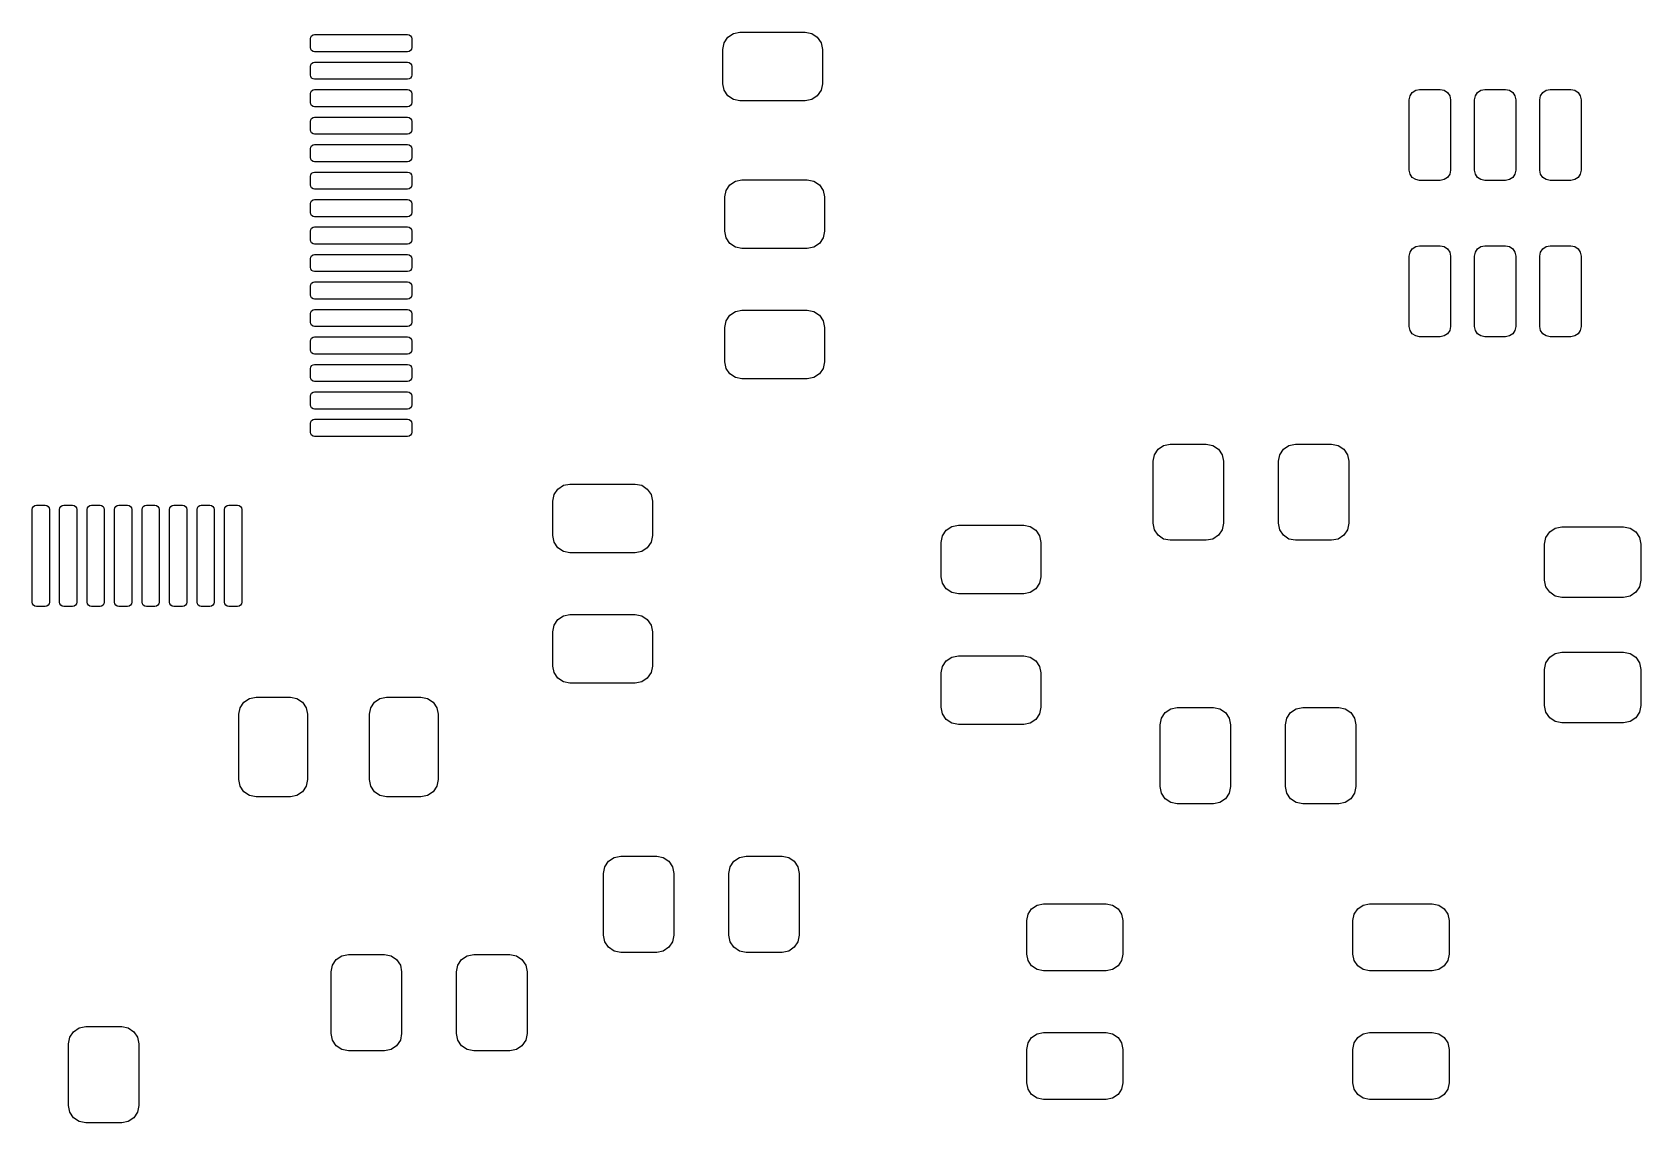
# Model space of a CAD drawing. Extents: x 44 to 145, y -86 to -26.
# Drawn here: x 95.87 to 119.29, y -83.45 to -67.57 of the extents above; entities that cross this region are included whole.
import ezdxf

# ---------------------------------------------------------------- set-up
doc = ezdxf.new("R2010")
doc.units = 0
doc.layers.add('BLACK', color=7, linetype='CONTINUOUS')

msp = doc.modelspace()

# ---------------------------------------------------------------- linework, layer by layer
at = {"layer": 'BLACK', "linetype": 'CONTINUOUS'}
for p, q in [((99.921, -67.670651), (99.925758, -67.646733)), ((99.921, -67.795651), (99.921, -67.670651)), ((99.925758, -67.646733), (99.939306, -67.626457)), ((99.939306, -67.626457), (99.959582, -67.612909)), ((99.959582, -67.612909), (99.9835, -67.608151)), ((99.9835, -67.608151), (101.3335, -67.608151)), ((101.3335, -67.608151), (101.357418, -67.612909)), ((101.357418, -67.612909), (101.377694, -67.626457)), ((101.377694, -67.626457), (101.391242, -67.646733)), ((101.391242, -67.646733), (101.396, -67.670651)), ((101.396, -67.670651), (101.396, -67.795651)), ((105.94403, -67.726329), (105.998223, -67.645223)), ((105.998223, -67.645223), (106.079329, -67.59103)), ((106.079329, -67.59103), (106.175, -67.572)), ((106.175, -67.572), (107.125, -67.572)), ((107.125, -67.572), (107.220671, -67.59103)), ((107.220671, -67.59103), (107.301777, -67.645223)), ((107.301777, -67.645223), (107.35597, -67.726329)), ((99.925758, -67.819569), (99.921, -67.795651)), ((99.939306, -67.839845), (99.925758, -67.819569)), ((99.959582, -67.853393), (99.939306, -67.839845)), ((99.9835, -67.858151), (99.959582, -67.853393)), ((101.3335, -67.858151), (99.9835, -67.858151)), ((101.357418, -67.853393), (101.3335, -67.858151)), ((101.377694, -67.839845), (101.357418, -67.853393)), ((101.391242, -67.819569), (101.377694, -67.839845)), ((101.396, -67.795651), (101.391242, -67.819569)), ((105.925, -67.822), (105.94403, -67.726329)), ((105.925, -68.322), (105.925, -67.822)), ((107.35597, -67.726329), (107.375, -67.822)), ((107.375, -67.822), (107.375, -68.322)), ((99.921, -68.070651), (99.925758, -68.046733)), ((99.921, -68.195651), (99.921, -68.070651)), ((99.925758, -68.046733), (99.939306, -68.026457)), ((99.939306, -68.026457), (99.959582, -68.012909)), ((99.959582, -68.012909), (99.9835, -68.008151)), ((99.9835, -68.008151), (101.3335, -68.008151)), ((101.3335, -68.008151), (101.357418, -68.012909)), ((101.357418, -68.012909), (101.377694, -68.026457)), ((101.377694, -68.026457), (101.391242, -68.046733)), ((101.391242, -68.046733), (101.396, -68.070651)), ((101.396, -68.070651), (101.396, -68.195651)), ((99.925758, -68.219569), (99.921, -68.195651)), ((99.939306, -68.239845), (99.925758, -68.219569)), ((99.959582, -68.253393), (99.939306, -68.239845)), ((99.9835, -68.258151), (99.959582, -68.253393)), ((101.3335, -68.258151), (99.9835, -68.258151)), ((101.357418, -68.253393), (101.3335, -68.258151)), ((101.377694, -68.239845), (101.357418, -68.253393)), ((101.391242, -68.219569), (101.377694, -68.239845)), ((101.396, -68.195651), (101.391242, -68.219569)), ((105.94403, -68.417671), (105.925, -68.322)), ((107.375, -68.322), (107.35597, -68.417671)), ((99.921, -68.470651), (99.925758, -68.446733)), ((99.921, -68.595651), (99.921, -68.470651)), ((99.925758, -68.619569), (99.921, -68.595651)), ((99.925758, -68.446733), (99.939306, -68.426457)), ((99.939306, -68.639845), (99.925758, -68.619569)), ((99.939306, -68.426457), (99.959582, -68.412909)), ((99.959582, -68.412909), (99.9835, -68.408151)), ((99.9835, -68.408151), (101.3335, -68.408151)), ((101.3335, -68.408151), (101.357418, -68.412909)), ((101.357418, -68.412909), (101.377694, -68.426457)), ((101.377694, -68.426457), (101.391242, -68.446733)), ((101.391242, -68.619569), (101.377694, -68.639845)), ((101.391242, -68.446733), (101.396, -68.470651)), ((101.396, -68.595651), (101.391242, -68.619569)), ((101.396, -68.470651), (101.396, -68.595651)), ((105.998223, -68.498777), (105.94403, -68.417671)), ((106.079329, -68.55297), (105.998223, -68.498777)), ((106.175, -68.572), (106.079329, -68.55297)), ((107.125, -68.572), (106.175, -68.572)), ((107.220671, -68.55297), (107.125, -68.572)), ((107.301777, -68.498777), (107.220671, -68.55297)), ((107.35597, -68.417671), (107.301777, -68.498777)), ((115.9202, -68.5556), (115.931618, -68.498197)), ((115.9202, -69.5806), (115.9202, -68.5556)), ((115.931618, -68.498197), (115.964134, -68.449534)), ((115.964134, -68.449534), (116.012797, -68.417018)), ((116.012797, -68.417018), (116.0702, -68.4056)), ((116.0702, -68.4056), (116.3702, -68.4056)), ((116.3702, -68.4056), (116.427603, -68.417018)), ((116.427603, -68.417018), (116.476266, -68.449534)), ((116.476266, -68.449534), (116.508782, -68.498197)), ((116.508782, -68.498197), (116.5202, -68.5556)), ((116.5202, -68.5556), (116.5202, -69.5806)), ((116.8702, -68.5556), (116.881618, -68.498197)), ((116.8702, -69.5806), (116.8702, -68.5556)), ((116.881618, -68.498197), (116.914134, -68.449534)), ((116.914134, -68.449534), (116.962797, -68.417018)), ((116.962797, -68.417018), (117.0202, -68.4056)), ((117.0202, -68.4056), (117.3202, -68.4056)), ((117.3202, -68.4056), (117.377603, -68.417018)), ((117.377603, -68.417018), (117.426266, -68.449534)), ((117.426266, -68.449534), (117.458782, -68.498197)), ((117.458782, -68.498197), (117.4702, -68.5556)), ((117.4702, -68.5556), (117.4702, -69.5806)), ((117.8202, -68.5556), (117.831618, -68.498197)), ((117.8202, -69.5806), (117.8202, -68.5556)), ((117.831618, -68.498197), (117.864134, -68.449534)), ((117.864134, -68.449534), (117.912797, -68.417018)), ((117.912797, -68.417018), (117.9702, -68.4056)), ((117.9702, -68.4056), (118.2702, -68.4056)), ((118.2702, -68.4056), (118.327603, -68.417018)), ((118.327603, -68.417018), (118.376266, -68.449534)), ((118.376266, -68.449534), (118.408782, -68.498197)), ((118.408782, -68.498197), (118.4202, -68.5556)), ((118.4202, -68.5556), (118.4202, -69.5806)), ((99.921, -68.870651), (99.925758, -68.846733)), ((99.925758, -68.846733), (99.939306, -68.826457)), ((99.959582, -68.653393), (99.939306, -68.639845)), ((99.939306, -68.826457), (99.959582, -68.812909)), ((99.9835, -68.658151), (99.959582, -68.653393)), ((99.959582, -68.812909), (99.9835, -68.808151)), ((101.3335, -68.658151), (99.9835, -68.658151)), ((99.9835, -68.808151), (101.3335, -68.808151)), ((101.357418, -68.653393), (101.3335, -68.658151)), ((101.3335, -68.808151), (101.357418, -68.812909)), ((101.377694, -68.639845), (101.357418, -68.653393)), ((101.357418, -68.812909), (101.377694, -68.826457)), ((101.377694, -68.826457), (101.391242, -68.846733)), ((101.391242, -68.846733), (101.396, -68.870651)), ((99.921, -68.995651), (99.921, -68.870651)), ((99.925758, -69.019569), (99.921, -68.995651)), ((99.939306, -69.039845), (99.925758, -69.019569)), ((99.959582, -69.053393), (99.939306, -69.039845)), ((99.9835, -69.058151), (99.959582, -69.053393)), ((101.3335, -69.058151), (99.9835, -69.058151)), ((101.357418, -69.053393), (101.3335, -69.058151)), ((101.377694, -69.039845), (101.357418, -69.053393)), ((101.391242, -69.019569), (101.377694, -69.039845)), ((101.396, -68.995651), (101.391242, -69.019569)), ((101.396, -68.870651), (101.396, -68.995651)), ((99.921, -69.270651), (99.925758, -69.246733)), ((99.921, -69.395651), (99.921, -69.270651)), ((99.925758, -69.246733), (99.939306, -69.226457)), ((99.939306, -69.226457), (99.959582, -69.212909)), ((99.959582, -69.212909), (99.9835, -69.208151)), ((99.9835, -69.208151), (101.3335, -69.208151)), ((101.3335, -69.208151), (101.357418, -69.212909)), ((101.357418, -69.212909), (101.377694, -69.226457)), ((101.377694, -69.226457), (101.391242, -69.246733)), ((101.391242, -69.246733), (101.396, -69.270651)), ((101.396, -69.270651), (101.396, -69.395651)), ((99.925758, -69.419569), (99.921, -69.395651)), ((99.939306, -69.439845), (99.925758, -69.419569)), ((99.959582, -69.453393), (99.939306, -69.439845)), ((99.9835, -69.458151), (99.959582, -69.453393)), ((101.3335, -69.458151), (99.9835, -69.458151)), ((101.357418, -69.453393), (101.3335, -69.458151)), ((101.377694, -69.439845), (101.357418, -69.453393)), ((101.391242, -69.419569), (101.377694, -69.439845)), ((101.396, -69.395651), (101.391242, -69.419569)), ((99.921, -69.670651), (99.925758, -69.646733)), ((99.921, -69.795651), (99.921, -69.670651)), ((99.925758, -69.646733), (99.939306, -69.626457)), ((99.939306, -69.626457), (99.959582, -69.612909)), ((99.959582, -69.612909), (99.9835, -69.608151)), ((99.9835, -69.608151), (101.3335, -69.608151)), ((101.3335, -69.608151), (101.357418, -69.612909)), ((101.357418, -69.612909), (101.377694, -69.626457)), ((101.377694, -69.626457), (101.391242, -69.646733)), ((101.391242, -69.646733), (101.396, -69.670651)), ((101.396, -69.670651), (101.396, -69.795651)), ((106.028223, -69.794023), (106.109329, -69.73983)), ((106.109329, -69.73983), (106.205, -69.7208)), ((106.205, -69.7208), (107.155, -69.7208)), ((107.155, -69.7208), (107.250671, -69.73983)), ((107.250671, -69.73983), (107.331777, -69.794023)), ((115.931618, -69.638003), (115.9202, -69.5806)), ((115.964134, -69.686666), (115.931618, -69.638003)), ((116.012797, -69.719182), (115.964134, -69.686666)), ((116.0702, -69.7306), (116.012797, -69.719182)), ((116.3702, -69.7306), (116.0702, -69.7306)), ((116.427603, -69.719182), (116.3702, -69.7306)), ((116.476266, -69.686666), (116.427603, -69.719182)), ((116.508782, -69.638003), (116.476266, -69.686666)), ((116.5202, -69.5806), (116.508782, -69.638003)), ((116.881618, -69.638003), (116.8702, -69.5806)), ((116.914134, -69.686666), (116.881618, -69.638003)), ((116.962797, -69.719182), (116.914134, -69.686666)), ((117.0202, -69.7306), (116.962797, -69.719182)), ((117.3202, -69.7306), (117.0202, -69.7306)), ((117.377603, -69.719182), (117.3202, -69.7306)), ((117.426266, -69.686666), (117.377603, -69.719182)), ((117.458782, -69.638003), (117.426266, -69.686666)), ((117.4702, -69.5806), (117.458782, -69.638003)), ((117.831618, -69.638003), (117.8202, -69.5806)), ((117.864134, -69.686666), (117.831618, -69.638003)), ((117.912797, -69.719182), (117.864134, -69.686666)), ((117.9702, -69.7306), (117.912797, -69.719182)), ((118.2702, -69.7306), (117.9702, -69.7306)), ((118.327603, -69.719182), (118.2702, -69.7306)), ((118.376266, -69.686666), (118.327603, -69.719182)), ((118.408782, -69.638003), (118.376266, -69.686666)), ((118.4202, -69.5806), (118.408782, -69.638003)), ((99.925758, -69.819569), (99.921, -69.795651)), ((99.939306, -69.839845), (99.925758, -69.819569)), ((99.959582, -69.853393), (99.939306, -69.839845)), ((99.939306, -70.026457), (99.959582, -70.012909)), ((99.9835, -69.858151), (99.959582, -69.853393)), ((99.959582, -70.012909), (99.9835, -70.008151)), ((101.3335, -69.858151), (99.9835, -69.858151)), ((99.9835, -70.008151), (101.3335, -70.008151)), ((101.357418, -69.853393), (101.3335, -69.858151)), ((101.3335, -70.008151), (101.357418, -70.012909)), ((101.377694, -69.839845), (101.357418, -69.853393)), ((101.357418, -70.012909), (101.377694, -70.026457)), ((101.391242, -69.819569), (101.377694, -69.839845)), ((101.396, -69.795651), (101.391242, -69.819569)), ((105.955, -69.9708), (105.97403, -69.875129)), ((105.955, -70.4708), (105.955, -69.9708)), ((105.97403, -69.875129), (106.028223, -69.794023)), ((107.331777, -69.794023), (107.38597, -69.875129)), ((107.38597, -69.875129), (107.405, -69.9708)), ((107.405, -69.9708), (107.405, -70.4708)), ((99.921, -70.070651), (99.925758, -70.046733)), ((99.921, -70.195651), (99.921, -70.070651)), ((99.925758, -70.219569), (99.921, -70.195651)), ((99.925758, -70.046733), (99.939306, -70.026457)), ((99.939306, -70.239845), (99.925758, -70.219569)), ((99.959582, -70.253393), (99.939306, -70.239845)), ((99.9835, -70.258151), (99.959582, -70.253393)), ((101.3335, -70.258151), (99.9835, -70.258151)), ((101.357418, -70.253393), (101.3335, -70.258151)), ((101.377694, -70.239845), (101.357418, -70.253393)), ((101.377694, -70.026457), (101.391242, -70.046733)), ((101.391242, -70.219569), (101.377694, -70.239845)), ((101.391242, -70.046733), (101.396, -70.070651)), ((101.396, -70.195651), (101.391242, -70.219569)), ((101.396, -70.070651), (101.396, -70.195651)), ((99.921, -70.470651), (99.925758, -70.446733)), ((99.921, -70.595651), (99.921, -70.470651)), ((99.925758, -70.446733), (99.939306, -70.426457)), ((99.939306, -70.426457), (99.959582, -70.412909)), ((99.959582, -70.412909), (99.9835, -70.408151)), ((99.9835, -70.408151), (101.3335, -70.408151)), ((101.3335, -70.408151), (101.357418, -70.412909)), ((101.357418, -70.412909), (101.377694, -70.426457)), ((101.377694, -70.426457), (101.391242, -70.446733)), ((101.391242, -70.446733), (101.396, -70.470651)), ((101.396, -70.470651), (101.396, -70.595651)), ((105.97403, -70.566471), (105.955, -70.4708)), ((107.405, -70.4708), (107.38597, -70.566471)), ((99.925758, -70.619569), (99.921, -70.595651)), ((99.939306, -70.639845), (99.925758, -70.619569)), ((99.959582, -70.653393), (99.939306, -70.639845)), ((99.9835, -70.658151), (99.959582, -70.653393)), ((101.3335, -70.658151), (99.9835, -70.658151)), ((101.357418, -70.653393), (101.3335, -70.658151)), ((101.377694, -70.639845), (101.357418, -70.653393)), ((101.391242, -70.619569), (101.377694, -70.639845)), ((101.396, -70.595651), (101.391242, -70.619569)), ((106.028223, -70.647577), (105.97403, -70.566471)), ((106.109329, -70.70177), (106.028223, -70.647577)), ((106.205, -70.7208), (106.109329, -70.70177)), ((107.155, -70.7208), (106.205, -70.7208)), ((107.250671, -70.70177), (107.155, -70.7208)), ((107.331777, -70.647577), (107.250671, -70.70177)), ((107.38597, -70.566471), (107.331777, -70.647577)), ((115.931618, -70.773197), (115.964134, -70.724534)), ((115.964134, -70.724534), (116.012797, -70.692018)), ((116.012797, -70.692018), (116.0702, -70.6806)), ((116.0702, -70.6806), (116.3702, -70.6806)), ((116.3702, -70.6806), (116.427603, -70.692018)), ((116.427603, -70.692018), (116.476266, -70.724534)), ((116.476266, -70.724534), (116.508782, -70.773197)), ((116.881618, -70.773197), (116.914134, -70.724534)), ((116.914134, -70.724534), (116.962797, -70.692018)), ((116.962797, -70.692018), (117.0202, -70.6806)), ((117.0202, -70.6806), (117.3202, -70.6806)), ((117.3202, -70.6806), (117.377603, -70.692018)), ((117.377603, -70.692018), (117.426266, -70.724534)), ((117.426266, -70.724534), (117.458782, -70.773197)), ((117.831618, -70.773197), (117.864134, -70.724534)), ((117.864134, -70.724534), (117.912797, -70.692018)), ((117.912797, -70.692018), (117.9702, -70.6806)), ((117.9702, -70.6806), (118.2702, -70.6806)), ((118.2702, -70.6806), (118.327603, -70.692018)), ((118.327603, -70.692018), (118.376266, -70.724534)), ((118.376266, -70.724534), (118.408782, -70.773197)), ((99.921, -70.870651), (99.925758, -70.846733)), ((99.921, -70.995651), (99.921, -70.870651)), ((99.925758, -70.846733), (99.939306, -70.826457)), ((99.939306, -70.826457), (99.959582, -70.812909)), ((99.959582, -70.812909), (99.9835, -70.808151)), ((99.9835, -70.808151), (101.3335, -70.808151)), ((101.3335, -70.808151), (101.357418, -70.812909)), ((101.357418, -70.812909), (101.377694, -70.826457)), ((101.377694, -70.826457), (101.391242, -70.846733)), ((101.391242, -70.846733), (101.396, -70.870651)), ((101.396, -70.870651), (101.396, -70.995651)), ((115.9202, -70.8306), (115.931618, -70.773197)), ((115.9202, -71.8556), (115.9202, -70.8306)), ((116.508782, -70.773197), (116.5202, -70.8306)), ((116.5202, -70.8306), (116.5202, -71.8556)), ((116.8702, -70.8306), (116.881618, -70.773197)), ((116.8702, -71.8556), (116.8702, -70.8306)), ((117.458782, -70.773197), (117.4702, -70.8306)), ((117.4702, -70.8306), (117.4702, -71.8556)), ((117.8202, -70.8306), (117.831618, -70.773197)), ((117.8202, -71.8556), (117.8202, -70.8306)), ((118.408782, -70.773197), (118.4202, -70.8306)), ((118.4202, -70.8306), (118.4202, -71.8556)), ((99.925758, -71.019569), (99.921, -70.995651)), ((99.939306, -71.039845), (99.925758, -71.019569)), ((99.959582, -71.053393), (99.939306, -71.039845)), ((99.9835, -71.058151), (99.959582, -71.053393)), ((101.3335, -71.058151), (99.9835, -71.058151)), ((101.357418, -71.053393), (101.3335, -71.058151)), ((101.377694, -71.039845), (101.357418, -71.053393)), ((101.391242, -71.019569), (101.377694, -71.039845)), ((101.396, -70.995651), (101.391242, -71.019569)), ((99.921, -71.270651), (99.925758, -71.246733)), ((99.921, -71.395651), (99.921, -71.270651)), ((99.925758, -71.419569), (99.921, -71.395651)), ((99.925758, -71.246733), (99.939306, -71.226457)), ((99.939306, -71.439845), (99.925758, -71.419569)), ((99.939306, -71.226457), (99.959582, -71.212909)), ((99.959582, -71.212909), (99.9835, -71.208151)), ((99.9835, -71.208151), (101.3335, -71.208151)), ((101.3335, -71.208151), (101.357418, -71.212909)), ((101.357418, -71.212909), (101.377694, -71.226457)), ((101.377694, -71.226457), (101.391242, -71.246733)), ((101.391242, -71.419569), (101.377694, -71.439845)), ((101.391242, -71.246733), (101.396, -71.270651)), ((101.396, -71.395651), (101.391242, -71.419569)), ((101.396, -71.270651), (101.396, -71.395651)), ((99.921, -71.670651), (99.925758, -71.646733)), ((99.925758, -71.646733), (99.939306, -71.626457)), ((99.959582, -71.453393), (99.939306, -71.439845)), ((99.939306, -71.626457), (99.959582, -71.612909)), ((99.9835, -71.458151), (99.959582, -71.453393)), ((99.959582, -71.612909), (99.9835, -71.608151)), ((101.3335, -71.458151), (99.9835, -71.458151)), ((99.9835, -71.608151), (101.3335, -71.608151)), ((101.357418, -71.453393), (101.3335, -71.458151)), ((101.3335, -71.608151), (101.357418, -71.612909)), ((101.377694, -71.439845), (101.357418, -71.453393)), ((101.357418, -71.612909), (101.377694, -71.626457)), ((101.377694, -71.626457), (101.391242, -71.646733)), ((101.391242, -71.646733), (101.396, -71.670651)), ((106.028223, -71.694023), (106.109329, -71.63983)), ((106.109329, -71.63983), (106.205, -71.6208)), ((106.205, -71.6208), (107.155, -71.6208)), ((107.155, -71.6208), (107.250671, -71.63983)), ((107.250671, -71.63983), (107.331777, -71.694023)), ((99.921, -71.795651), (99.921, -71.670651)), ((99.925758, -71.819569), (99.921, -71.795651)), ((99.939306, -71.839845), (99.925758, -71.819569)), ((99.959582, -71.853393), (99.939306, -71.839845)), ((99.9835, -71.858151), (99.959582, -71.853393)), ((101.3335, -71.858151), (99.9835, -71.858151)), ((101.357418, -71.853393), (101.3335, -71.858151)), ((101.377694, -71.839845), (101.357418, -71.853393)), ((101.391242, -71.819569), (101.377694, -71.839845)), ((101.396, -71.795651), (101.391242, -71.819569)), ((101.396, -71.670651), (101.396, -71.795651)), ((105.955, -71.8708), (105.97403, -71.775129)), ((105.955, -72.3708), (105.955, -71.8708)), ((105.97403, -71.775129), (106.028223, -71.694023)), ((107.331777, -71.694023), (107.38597, -71.775129)), ((107.38597, -71.775129), (107.405, -71.8708)), ((107.405, -71.8708), (107.405, -72.3708)), ((115.931618, -71.913003), (115.9202, -71.8556)), ((116.5202, -71.8556), (116.508782, -71.913003)), ((116.881618, -71.913003), (116.8702, -71.8556)), ((117.4702, -71.8556), (117.458782, -71.913003)), ((117.831618, -71.913003), (117.8202, -71.8556)), ((118.4202, -71.8556), (118.408782, -71.913003)), ((99.921, -72.070651), (99.925758, -72.046733)), ((99.921, -72.195651), (99.921, -72.070651)), ((99.925758, -72.046733), (99.939306, -72.026457)), ((99.939306, -72.026457), (99.959582, -72.012909)), ((99.959582, -72.012909), (99.9835, -72.008151)), ((99.9835, -72.008151), (101.3335, -72.008151)), ((101.3335, -72.008151), (101.357418, -72.012909)), ((101.357418, -72.012909), (101.377694, -72.026457)), ((101.377694, -72.026457), (101.391242, -72.046733)), ((101.391242, -72.046733), (101.396, -72.070651)), ((101.396, -72.070651), (101.396, -72.195651)), ((115.964134, -71.961666), (115.931618, -71.913003)), ((116.012797, -71.994182), (115.964134, -71.961666)), ((116.0702, -72.0056), (116.012797, -71.994182)), ((116.3702, -72.0056), (116.0702, -72.0056)), ((116.427603, -71.994182), (116.3702, -72.0056)), ((116.476266, -71.961666), (116.427603, -71.994182)), ((116.508782, -71.913003), (116.476266, -71.961666)), ((116.914134, -71.961666), (116.881618, -71.913003)), ((116.962797, -71.994182), (116.914134, -71.961666)), ((117.0202, -72.0056), (116.962797, -71.994182)), ((117.3202, -72.0056), (117.0202, -72.0056)), ((117.377603, -71.994182), (117.3202, -72.0056)), ((117.426266, -71.961666), (117.377603, -71.994182)), ((117.458782, -71.913003), (117.426266, -71.961666)), ((117.864134, -71.961666), (117.831618, -71.913003)), ((117.912797, -71.994182), (117.864134, -71.961666)), ((117.9702, -72.0056), (117.912797, -71.994182)), ((118.2702, -72.0056), (117.9702, -72.0056)), ((118.327603, -71.994182), (118.2702, -72.0056)), ((118.376266, -71.961666), (118.327603, -71.994182)), ((118.408782, -71.913003), (118.376266, -71.961666)), ((99.925758, -72.219569), (99.921, -72.195651)), ((99.939306, -72.239845), (99.925758, -72.219569)), ((99.959582, -72.253393), (99.939306, -72.239845)), ((99.9835, -72.258151), (99.959582, -72.253393)), ((101.3335, -72.258151), (99.9835, -72.258151)), ((101.357418, -72.253393), (101.3335, -72.258151)), ((101.377694, -72.239845), (101.357418, -72.253393)), ((101.391242, -72.219569), (101.377694, -72.239845)), ((101.396, -72.195651), (101.391242, -72.219569)), ((99.921, -72.470651), (99.925758, -72.446733)), ((99.921, -72.595651), (99.921, -72.470651)), ((99.925758, -72.619569), (99.921, -72.595651)), ((99.925758, -72.446733), (99.939306, -72.426457)), ((99.939306, -72.426457), (99.959582, -72.412909)), ((99.959582, -72.412909), (99.9835, -72.408151)), ((99.9835, -72.408151), (101.3335, -72.408151)), ((101.3335, -72.408151), (101.357418, -72.412909)), ((101.357418, -72.412909), (101.377694, -72.426457)), ((101.377694, -72.426457), (101.391242, -72.446733)), ((101.391242, -72.446733), (101.396, -72.470651)), ((101.396, -72.595651), (101.391242, -72.619569)), ((101.396, -72.470651), (101.396, -72.595651)), ((105.97403, -72.466471), (105.955, -72.3708)), ((106.028223, -72.547577), (105.97403, -72.466471)), ((106.109329, -72.60177), (106.028223, -72.547577)), ((107.331777, -72.547577), (107.250671, -72.60177)), ((107.38597, -72.466471), (107.331777, -72.547577)), ((107.405, -72.3708), (107.38597, -72.466471)), ((99.939306, -72.639845), (99.925758, -72.619569)), ((99.925758, -72.846733), (99.939306, -72.826457)), ((99.959582, -72.653393), (99.939306, -72.639845)), ((99.939306, -72.826457), (99.959582, -72.812909)), ((99.9835, -72.658151), (99.959582, -72.653393)), ((99.959582, -72.812909), (99.9835, -72.808151)), ((101.3335, -72.658151), (99.9835, -72.658151)), ((99.9835, -72.808151), (101.3335, -72.808151)), ((101.357418, -72.653393), (101.3335, -72.658151)), ((101.3335, -72.808151), (101.357418, -72.812909)), ((101.377694, -72.639845), (101.357418, -72.653393)), ((101.357418, -72.812909), (101.377694, -72.826457)), ((101.391242, -72.619569), (101.377694, -72.639845)), ((101.377694, -72.826457), (101.391242, -72.846733)), ((106.205, -72.6208), (106.109329, -72.60177)), ((107.155, -72.6208), (106.205, -72.6208)), ((107.250671, -72.60177), (107.155, -72.6208)), ((99.921, -72.870651), (99.925758, -72.846733)), ((99.921, -72.995651), (99.921, -72.870651)), ((99.925758, -73.019569), (99.921, -72.995651)), ((99.939306, -73.039845), (99.925758, -73.019569)), ((99.959582, -73.053393), (99.939306, -73.039845)), ((99.9835, -73.058151), (99.959582, -73.053393)), ((101.3335, -73.058151), (99.9835, -73.058151)), ((101.357418, -73.053393), (101.3335, -73.058151)), ((101.377694, -73.039845), (101.357418, -73.053393)), ((101.391242, -73.019569), (101.377694, -73.039845)), ((101.391242, -72.846733), (101.396, -72.870651)), ((101.396, -72.995651), (101.391242, -73.019569)), ((101.396, -72.870651), (101.396, -72.995651)), ((99.921, -73.270651), (99.925758, -73.246733)), ((99.921, -73.395651), (99.921, -73.270651)), ((99.925758, -73.246733), (99.939306, -73.226457)), ((99.939306, -73.226457), (99.959582, -73.212909)), ((99.959582, -73.212909), (99.9835, -73.208151)), ((99.9835, -73.208151), (101.3335, -73.208151)), ((101.3335, -73.208151), (101.357418, -73.212909)), ((101.357418, -73.212909), (101.377694, -73.226457)), ((101.377694, -73.226457), (101.391242, -73.246733)), ((101.391242, -73.246733), (101.396, -73.270651)), ((101.396, -73.270651), (101.396, -73.395651)), ((99.925758, -73.419569), (99.921, -73.395651)), ((99.939306, -73.439845), (99.925758, -73.419569)), ((99.959582, -73.453393), (99.939306, -73.439845)), ((99.9835, -73.458151), (99.959582, -73.453393)), ((101.3335, -73.458151), (99.9835, -73.458151)), ((101.357418, -73.453393), (101.3335, -73.458151)), ((101.377694, -73.439845), (101.357418, -73.453393)), ((101.391242, -73.419569), (101.377694, -73.439845)), ((101.396, -73.395651), (101.391242, -73.419569)), ((112.1892, -73.8196), (112.20823, -73.723929)), ((112.20823, -73.723929), (112.262423, -73.642823)), ((112.262423, -73.642823), (112.343529, -73.58863)), ((112.343529, -73.58863), (112.4392, -73.5696)), ((112.4392, -73.5696), (112.9642, -73.5696)), ((112.9642, -73.5696), (113.059871, -73.58863)), ((113.059871, -73.58863), (113.140977, -73.642823)), ((113.140977, -73.642823), (113.19517, -73.723929)), ((113.19517, -73.723929), (113.2142, -73.8196)), ((114.0142, -73.8196), (114.03323, -73.723929)), ((114.03323, -73.723929), (114.087423, -73.642823)), ((114.087423, -73.642823), (114.168529, -73.58863)), ((114.168529, -73.58863), (114.2642, -73.5696)), ((114.2642, -73.5696), (114.7892, -73.5696)), ((114.7892, -73.5696), (114.884871, -73.58863)), ((114.884871, -73.58863), (114.965977, -73.642823)), ((114.965977, -73.642823), (115.02017, -73.723929)), ((115.02017, -73.723929), (115.0392, -73.8196)), ((112.1892, -74.7196), (112.1892, -73.8196)), ((113.2142, -73.8196), (113.2142, -74.7196)), ((114.0142, -74.7196), (114.0142, -73.8196)), ((115.0392, -73.8196), (115.0392, -74.7196)), ((103.46903, -74.304329), (103.523223, -74.223223)), ((103.523223, -74.223223), (103.604329, -74.16903)), ((103.604329, -74.16903), (103.7, -74.15)), ((103.7, -74.15), (104.65, -74.15)), ((104.65, -74.15), (104.745671, -74.16903)), ((104.745671, -74.16903), (104.826777, -74.223223)), ((104.826777, -74.223223), (104.88097, -74.304329)), ((95.889306, -74.476457), (95.909582, -74.462909)), ((95.909582, -74.462909), (95.9335, -74.458151)), ((95.9335, -74.458151), (96.0585, -74.458151)), ((96.0585, -74.458151), (96.082418, -74.462909)), ((96.082418, -74.462909), (96.102694, -74.476457)), ((96.289306, -74.476457), (96.309582, -74.462909)), ((96.309582, -74.462909), (96.3335, -74.458151)), ((96.3335, -74.458151), (96.4585, -74.458151)), ((96.4585, -74.458151), (96.482418, -74.462909)), ((96.482418, -74.462909), (96.502694, -74.476457)), ((96.689306, -74.476457), (96.709582, -74.462909)), ((96.709582, -74.462909), (96.7335, -74.458151)), ((96.7335, -74.458151), (96.8585, -74.458151)), ((96.8585, -74.458151), (96.882418, -74.462909)), ((96.882418, -74.462909), (96.902694, -74.476457)), ((97.089306, -74.476457), (97.109582, -74.462909)), ((97.109582, -74.462909), (97.1335, -74.458151)), ((97.1335, -74.458151), (97.2585, -74.458151)), ((97.2585, -74.458151), (97.282418, -74.462909)), ((97.282418, -74.462909), (97.302694, -74.476457)), ((97.489306, -74.476457), (97.509582, -74.462909)), ((97.509582, -74.462909), (97.5335, -74.458151)), ((97.5335, -74.458151), (97.6585, -74.458151)), ((97.6585, -74.458151), (97.682418, -74.462909)), ((97.682418, -74.462909), (97.702694, -74.476457)), ((97.889306, -74.476457), (97.909582, -74.462909)), ((97.909582, -74.462909), (97.9335, -74.458151)), ((97.9335, -74.458151), (98.0585, -74.458151)), ((98.0585, -74.458151), (98.082418, -74.462909)), ((98.082418, -74.462909), (98.102694, -74.476457)), ((98.289306, -74.476457), (98.309582, -74.462909)), ((98.309582, -74.462909), (98.3335, -74.458151)), ((98.3335, -74.458151), (98.4585, -74.458151)), ((98.4585, -74.458151), (98.482418, -74.462909)), ((98.482418, -74.462909), (98.502694, -74.476457)), ((98.689306, -74.476457), (98.709582, -74.462909)), ((98.709582, -74.462909), (98.7335, -74.458151)), ((98.7335, -74.458151), (98.8585, -74.458151)), ((98.8585, -74.458151), (98.882418, -74.462909)), ((98.882418, -74.462909), (98.902694, -74.476457)), ((103.45, -74.4), (103.46903, -74.304329)), ((103.45, -74.9), (103.45, -74.4)), ((104.88097, -74.304329), (104.9, -74.4)), ((104.9, -74.4), (104.9, -74.9)), ((95.871, -74.520651), (95.875758, -74.496733)), ((95.871, -75.870651), (95.871, -74.520651)), ((95.875758, -74.496733), (95.889306, -74.476457)), ((96.102694, -74.476457), (96.116242, -74.496733)), ((96.116242, -74.496733), (96.121, -74.520651)), ((96.121, -74.520651), (96.121, -75.870651)), ((96.271, -74.520651), (96.275758, -74.496733)), ((96.271, -75.870651), (96.271, -74.520651)), ((96.275758, -74.496733), (96.289306, -74.476457)), ((96.502694, -74.476457), (96.516242, -74.496733)), ((96.516242, -74.496733), (96.521, -74.520651)), ((96.521, -74.520651), (96.521, -75.870651)), ((96.671, -74.520651), (96.675758, -74.496733)), ((96.671, -75.870651), (96.671, -74.520651)), ((96.675758, -74.496733), (96.689306, -74.476457)), ((96.902694, -74.476457), (96.916242, -74.496733)), ((96.916242, -74.496733), (96.921, -74.520651)), ((96.921, -74.520651), (96.921, -75.870651)), ((97.071, -74.520651), (97.075758, -74.496733)), ((97.071, -75.870651), (97.071, -74.520651)), ((97.075758, -74.496733), (97.089306, -74.476457)), ((97.302694, -74.476457), (97.316242, -74.496733)), ((97.316242, -74.496733), (97.321, -74.520651)), ((97.321, -74.520651), (97.321, -75.870651)), ((97.471, -74.520651), (97.475758, -74.496733)), ((97.471, -75.870651), (97.471, -74.520651)), ((97.475758, -74.496733), (97.489306, -74.476457)), ((97.702694, -74.476457), (97.716242, -74.496733)), ((97.716242, -74.496733), (97.721, -74.520651)), ((97.721, -74.520651), (97.721, -75.870651)), ((97.871, -74.520651), (97.875758, -74.496733)), ((97.871, -75.870651), (97.871, -74.520651)), ((97.875758, -74.496733), (97.889306, -74.476457)), ((98.102694, -74.476457), (98.116242, -74.496733)), ((98.116242, -74.496733), (98.121, -74.520651)), ((98.121, -74.520651), (98.121, -75.870651)), ((98.271, -74.520651), (98.275758, -74.496733)), ((98.271, -75.870651), (98.271, -74.520651)), ((98.275758, -74.496733), (98.289306, -74.476457)), ((98.502694, -74.476457), (98.516242, -74.496733)), ((98.516242, -74.496733), (98.521, -74.520651)), ((98.521, -74.520651), (98.521, -75.870651)), ((98.671, -74.520651), (98.675758, -74.496733)), ((98.671, -75.870651), (98.671, -74.520651)), ((98.675758, -74.496733), (98.689306, -74.476457)), ((98.902694, -74.476457), (98.916242, -74.496733)), ((98.916242, -74.496733), (98.921, -74.520651)), ((98.921, -74.520651), (98.921, -75.870651)), ((103.46903, -74.995671), (103.45, -74.9)), ((104.9, -74.9), (104.88097, -74.995671)), ((109.1065, -75), (109.12553, -74.904329)), ((109.12553, -74.904329), (109.179723, -74.823223)), ((109.179723, -74.823223), (109.260829, -74.76903)), ((109.260829, -74.76903), (109.3565, -74.75)), ((109.3565, -74.75), (110.3065, -74.75)), ((110.3065, -74.75), (110.402171, -74.76903)), ((110.402171, -74.76903), (110.483277, -74.823223)), ((110.483277, -74.823223), (110.53747, -74.904329)), ((110.53747, -74.904329), (110.5565, -75)), ((112.20823, -74.815271), (112.1892, -74.7196)), ((112.262423, -74.896377), (112.20823, -74.815271)), ((112.343529, -74.95057), (112.262423, -74.896377)), ((113.140977, -74.896377), (113.059871, -74.95057)), ((113.19517, -74.815271), (113.140977, -74.896377)), ((113.2142, -74.7196), (113.19517, -74.815271)), ((114.03323, -74.815271), (114.0142, -74.7196)), ((114.087423, -74.896377), (114.03323, -74.815271)), ((114.168529, -74.95057), (114.087423, -74.896377)), ((114.965977, -74.896377), (114.884871, -74.95057)), ((115.02017, -74.815271), (114.965977, -74.896377)), ((115.0392, -74.7196), (115.02017, -74.815271)), ((117.8907, -75.025), (117.90973, -74.929329)), ((117.90973, -74.929329), (117.963923, -74.848223)), ((117.963923, -74.848223), (118.045029, -74.79403)), ((118.045029, -74.79403), (118.1407, -74.775)), ((118.1407, -74.775), (119.0407, -74.775)), ((119.0407, -74.775), (119.136371, -74.79403)), ((119.136371, -74.79403), (119.217477, -74.848223)), ((119.217477, -74.848223), (119.27167, -74.929329)), ((119.27167, -74.929329), (119.2907, -75.025)), ((103.523223, -75.076777), (103.46903, -74.995671)), ((103.604329, -75.13097), (103.523223, -75.076777)), ((103.7, -75.15), (103.604329, -75.13097)), ((104.65, -75.15), (103.7, -75.15)), ((104.745671, -75.13097), (104.65, -75.15)), ((104.826777, -75.076777), (104.745671, -75.13097)), ((104.88097, -74.995671), (104.826777, -75.076777)), ((109.1065, -75.5), (109.1065, -75)), ((110.5565, -75), (110.5565, -75.5)), ((112.4392, -74.9696), (112.343529, -74.95057)), ((112.9642, -74.9696), (112.4392, -74.9696)), ((113.059871, -74.95057), (112.9642, -74.9696)), ((114.2642, -74.9696), (114.168529, -74.95057)), ((114.7892, -74.9696), (114.2642, -74.9696)), ((114.884871, -74.95057), (114.7892, -74.9696)), ((117.8907, -75.55), (117.8907, -75.025)), ((119.2907, -75.025), (119.2907, -75.55)), ((109.12553, -75.595671), (109.1065, -75.5)), ((109.179723, -75.676777), (109.12553, -75.595671)), ((110.53747, -75.595671), (110.483277, -75.676777)), ((110.5565, -75.5), (110.53747, -75.595671)), ((117.90973, -75.645671), (117.8907, -75.55)), ((119.2907, -75.55), (119.27167, -75.645671)), ((95.875758, -75.894569), (95.871, -75.870651)), ((96.121, -75.870651), (96.116242, -75.894569)), ((96.275758, -75.894569), (96.271, -75.870651)), ((96.521, -75.870651), (96.516242, -75.894569)), ((96.675758, -75.894569), (96.671, -75.870651)), ((96.921, -75.870651), (96.916242, -75.894569)), ((97.075758, -75.894569), (97.071, -75.870651)), ((97.321, -75.870651), (97.316242, -75.894569)), ((97.475758, -75.894569), (97.471, -75.870651)), ((97.721, -75.870651), (97.716242, -75.894569)), ((97.875758, -75.894569), (97.871, -75.870651)), ((98.121, -75.870651), (98.116242, -75.894569)), ((98.275758, -75.894569), (98.271, -75.870651)), ((98.521, -75.870651), (98.516242, -75.894569)), ((98.675758, -75.894569), (98.671, -75.870651)), ((98.921, -75.870651), (98.916242, -75.894569)), ((109.260829, -75.73097), (109.179723, -75.676777)), ((109.3565, -75.75), (109.260829, -75.73097)), ((110.3065, -75.75), (109.3565, -75.75)), ((110.402171, -75.73097), (110.3065, -75.75)), ((110.483277, -75.676777), (110.402171, -75.73097)), ((117.963923, -75.726777), (117.90973, -75.645671)), ((118.045029, -75.78097), (117.963923, -75.726777)), ((118.1407, -75.8), (118.045029, -75.78097)), ((119.0407, -75.8), (118.1407, -75.8)), ((119.136371, -75.78097), (119.0407, -75.8)), ((119.217477, -75.726777), (119.136371, -75.78097)), ((119.27167, -75.645671), (119.217477, -75.726777)), ((95.889306, -75.914845), (95.875758, -75.894569)), ((95.909582, -75.928393), (95.889306, -75.914845)), ((95.9335, -75.933151), (95.909582, -75.928393)), ((96.0585, -75.933151), (95.9335, -75.933151)), ((96.082418, -75.928393), (96.0585, -75.933151)), ((96.102694, -75.914845), (96.082418, -75.928393)), ((96.116242, -75.894569), (96.102694, -75.914845)), ((96.289306, -75.914845), (96.275758, -75.894569)), ((96.309582, -75.928393), (96.289306, -75.914845)), ((96.3335, -75.933151), (96.309582, -75.928393)), ((96.4585, -75.933151), (96.3335, -75.933151)), ((96.482418, -75.928393), (96.4585, -75.933151)), ((96.502694, -75.914845), (96.482418, -75.928393)), ((96.516242, -75.894569), (96.502694, -75.914845)), ((96.689306, -75.914845), (96.675758, -75.894569)), ((96.709582, -75.928393), (96.689306, -75.914845)), ((96.7335, -75.933151), (96.709582, -75.928393)), ((96.8585, -75.933151), (96.7335, -75.933151)), ((96.882418, -75.928393), (96.8585, -75.933151)), ((96.902694, -75.914845), (96.882418, -75.928393)), ((96.916242, -75.894569), (96.902694, -75.914845)), ((97.089306, -75.914845), (97.075758, -75.894569)), ((97.109582, -75.928393), (97.089306, -75.914845)), ((97.1335, -75.933151), (97.109582, -75.928393)), ((97.2585, -75.933151), (97.1335, -75.933151)), ((97.282418, -75.928393), (97.2585, -75.933151)), ((97.302694, -75.914845), (97.282418, -75.928393)), ((97.316242, -75.894569), (97.302694, -75.914845)), ((97.489306, -75.914845), (97.475758, -75.894569)), ((97.509582, -75.928393), (97.489306, -75.914845)), ((97.5335, -75.933151), (97.509582, -75.928393)), ((97.6585, -75.933151), (97.5335, -75.933151)), ((97.682418, -75.928393), (97.6585, -75.933151)), ((97.702694, -75.914845), (97.682418, -75.928393)), ((97.716242, -75.894569), (97.702694, -75.914845)), ((97.889306, -75.914845), (97.875758, -75.894569)), ((97.909582, -75.928393), (97.889306, -75.914845)), ((97.9335, -75.933151), (97.909582, -75.928393)), ((98.0585, -75.933151), (97.9335, -75.933151)), ((98.082418, -75.928393), (98.0585, -75.933151)), ((98.102694, -75.914845), (98.082418, -75.928393)), ((98.116242, -75.894569), (98.102694, -75.914845)), ((98.289306, -75.914845), (98.275758, -75.894569)), ((98.309582, -75.928393), (98.289306, -75.914845)), ((98.3335, -75.933151), (98.309582, -75.928393)), ((98.4585, -75.933151), (98.3335, -75.933151)), ((98.482418, -75.928393), (98.4585, -75.933151)), ((98.502694, -75.914845), (98.482418, -75.928393)), ((98.516242, -75.894569), (98.502694, -75.914845)), ((98.689306, -75.914845), (98.675758, -75.894569)), ((98.709582, -75.928393), (98.689306, -75.914845)), ((98.7335, -75.933151), (98.709582, -75.928393)), ((98.8585, -75.933151), (98.7335, -75.933151)), ((98.882418, -75.928393), (98.8585, -75.933151)), ((98.902694, -75.914845), (98.882418, -75.928393)), ((98.916242, -75.894569), (98.902694, -75.914845)), ((103.523223, -76.123223), (103.604329, -76.06903)), ((103.604329, -76.06903), (103.7, -76.05)), ((103.7, -76.05), (104.65, -76.05)), ((104.65, -76.05), (104.745671, -76.06903)), ((104.745671, -76.06903), (104.826777, -76.123223)), ((103.45, -76.3), (103.46903, -76.204329)), ((103.45, -76.8), (103.45, -76.3)), ((103.46903, -76.204329), (103.523223, -76.123223)), ((104.826777, -76.123223), (104.88097, -76.204329)), ((104.88097, -76.204329), (104.9, -76.3)), ((104.9, -76.3), (104.9, -76.8)), ((103.46903, -76.895671), (103.45, -76.8)), ((104.9, -76.8), (104.88097, -76.895671)), ((109.1065, -76.9), (109.12553, -76.804329)), ((109.12553, -76.804329), (109.179723, -76.723223)), ((109.179723, -76.723223), (109.260829, -76.66903)), ((109.260829, -76.66903), (109.3565, -76.65)), ((109.3565, -76.65), (110.3065, -76.65)), ((110.3065, -76.65), (110.402171, -76.66903)), ((110.402171, -76.66903), (110.483277, -76.723223)), ((110.483277, -76.723223), (110.53747, -76.804329)), ((110.53747, -76.804329), (110.5565, -76.9)), ((117.8907, -76.85), (117.90973, -76.754329)), ((117.90973, -76.754329), (117.963923, -76.673223)), ((117.963923, -76.673223), (118.045029, -76.61903)), ((118.045029, -76.61903), (118.1407, -76.6)), ((118.1407, -76.6), (119.0407, -76.6)), ((119.0407, -76.6), (119.136371, -76.61903)), ((119.136371, -76.61903), (119.217477, -76.673223)), ((119.217477, -76.673223), (119.27167, -76.754329)), ((119.27167, -76.754329), (119.2907, -76.85)), ((103.523223, -76.976777), (103.46903, -76.895671)), ((103.604329, -77.03097), (103.523223, -76.976777)), ((103.7, -77.05), (103.604329, -77.03097)), ((104.65, -77.05), (103.7, -77.05)), ((104.745671, -77.03097), (104.65, -77.05)), ((104.826777, -76.976777), (104.745671, -77.03097)), ((104.88097, -76.895671), (104.826777, -76.976777)), ((109.1065, -77.4), (109.1065, -76.9)), ((110.5565, -76.9), (110.5565, -77.4)), ((117.8907, -77.375), (117.8907, -76.85)), ((119.2907, -76.85), (119.2907, -77.375)), ((98.953223, -77.326223), (99.034329, -77.27203)), ((99.034329, -77.27203), (99.13, -77.253)), ((99.13, -77.253), (99.63, -77.253)), ((99.63, -77.253), (99.725671, -77.27203)), ((99.725671, -77.27203), (99.806777, -77.326223)), ((100.853223, -77.326223), (100.934329, -77.27203)), ((100.934329, -77.27203), (101.03, -77.253)), ((101.03, -77.253), (101.53, -77.253)), ((101.53, -77.253), (101.625671, -77.27203)), ((101.625671, -77.27203), (101.706777, -77.326223)), ((98.88, -77.503), (98.89903, -77.407329)), ((98.88, -78.453), (98.88, -77.503)), ((98.89903, -77.407329), (98.953223, -77.326223)), ((99.806777, -77.326223), (99.86097, -77.407329)), ((99.86097, -77.407329), (99.88, -77.503)), ((99.88, -77.503), (99.88, -78.453)), ((100.78, -77.503), (100.79903, -77.407329)), ((100.78, -78.453), (100.78, -77.503)), ((100.79903, -77.407329), (100.853223, -77.326223)), ((101.706777, -77.326223), (101.76097, -77.407329)), ((101.76097, -77.407329), (101.78, -77.503)), ((101.78, -77.503), (101.78, -78.453)), ((109.12553, -77.495671), (109.1065, -77.4)), ((109.179723, -77.576777), (109.12553, -77.495671)), ((110.53747, -77.495671), (110.483277, -77.576777)), ((110.5565, -77.4), (110.53747, -77.495671)), ((112.31173, -77.559329), (112.365923, -77.478223)), ((112.365923, -77.478223), (112.447029, -77.42403)), ((112.447029, -77.42403), (112.5427, -77.405)), ((112.5427, -77.405), (113.0677, -77.405)), ((113.0677, -77.405), (113.163371, -77.42403)), ((113.163371, -77.42403), (113.244477, -77.478223)), ((113.244477, -77.478223), (113.29867, -77.559329)), ((114.13673, -77.559329), (114.190923, -77.478223)), ((114.190923, -77.478223), (114.272029, -77.42403)), ((114.272029, -77.42403), (114.3677, -77.405)), ((114.3677, -77.405), (114.8927, -77.405)), ((114.8927, -77.405), (114.988371, -77.42403)), ((114.988371, -77.42403), (115.069477, -77.478223)), ((115.069477, -77.478223), (115.12367, -77.559329)), ((117.90973, -77.470671), (117.8907, -77.375)), ((117.963923, -77.551777), (117.90973, -77.470671)), ((119.27167, -77.470671), (119.217477, -77.551777)), ((119.2907, -77.375), (119.27167, -77.470671)), ((109.260829, -77.63097), (109.179723, -77.576777)), ((109.3565, -77.65), (109.260829, -77.63097)), ((110.3065, -77.65), (109.3565, -77.65)), ((110.402171, -77.63097), (110.3065, -77.65)), ((110.483277, -77.576777), (110.402171, -77.63097)), ((112.2927, -77.655), (112.31173, -77.559329)), ((112.2927, -78.555), (112.2927, -77.655)), ((113.29867, -77.559329), (113.3177, -77.655)), ((113.3177, -77.655), (113.3177, -78.555)), ((114.1177, -77.655), (114.13673, -77.559329)), ((114.1177, -78.555), (114.1177, -77.655)), ((115.12367, -77.559329), (115.1427, -77.655)), ((115.1427, -77.655), (115.1427, -78.555)), ((118.045029, -77.60597), (117.963923, -77.551777)), ((118.1407, -77.625), (118.045029, -77.60597)), ((119.0407, -77.625), (118.1407, -77.625)), ((119.136371, -77.60597), (119.0407, -77.625)), ((119.217477, -77.551777), (119.136371, -77.60597)), ((98.89903, -78.548671), (98.88, -78.453)), ((99.88, -78.453), (99.86097, -78.548671)), ((100.79903, -78.548671), (100.78, -78.453)), ((101.78, -78.453), (101.76097, -78.548671)), ((98.953223, -78.629777), (98.89903, -78.548671)), ((99.034329, -78.68397), (98.953223, -78.629777)), ((99.13, -78.703), (99.034329, -78.68397)), ((99.725671, -78.68397), (99.63, -78.703)), ((99.806777, -78.629777), (99.725671, -78.68397)), ((99.86097, -78.548671), (99.806777, -78.629777)), ((100.853223, -78.629777), (100.79903, -78.548671)), ((100.934329, -78.68397), (100.853223, -78.629777)), ((101.03, -78.703), (100.934329, -78.68397)), ((101.625671, -78.68397), (101.53, -78.703)), ((101.706777, -78.629777), (101.625671, -78.68397)), ((101.76097, -78.548671), (101.706777, -78.629777)), ((112.31173, -78.650671), (112.2927, -78.555)), ((112.365923, -78.731777), (112.31173, -78.650671)), ((113.29867, -78.650671), (113.244477, -78.731777)), ((113.3177, -78.555), (113.29867, -78.650671)), ((114.13673, -78.650671), (114.1177, -78.555)), ((114.190923, -78.731777), (114.13673, -78.650671)), ((115.12367, -78.650671), (115.069477, -78.731777)), ((115.1427, -78.555), (115.12367, -78.650671)), ((99.63, -78.703), (99.13, -78.703)), ((101.53, -78.703), (101.03, -78.703)), ((112.447029, -78.78597), (112.365923, -78.731777)), ((112.5427, -78.805), (112.447029, -78.78597)), ((113.0677, -78.805), (112.5427, -78.805)), ((113.163371, -78.78597), (113.0677, -78.805)), ((113.244477, -78.731777), (113.163371, -78.78597)), ((114.272029, -78.78597), (114.190923, -78.731777)), ((114.3677, -78.805), (114.272029, -78.78597)), ((114.8927, -78.805), (114.3677, -78.805)), ((114.988371, -78.78597), (114.8927, -78.805)), ((115.069477, -78.731777), (114.988371, -78.78597)), ((104.262223, -79.641223), (104.343329, -79.58703)), ((104.343329, -79.58703), (104.439, -79.568)), ((104.439, -79.568), (104.964, -79.568)), ((104.964, -79.568), (105.059671, -79.58703)), ((105.059671, -79.58703), (105.140777, -79.641223)), ((106.087223, -79.641223), (106.168329, -79.58703)), ((106.168329, -79.58703), (106.264, -79.568)), ((106.264, -79.568), (106.789, -79.568)), ((106.789, -79.568), (106.884671, -79.58703)), ((106.884671, -79.58703), (106.965777, -79.641223)), ((104.189, -79.818), (104.20803, -79.722329)), ((104.189, -80.718), (104.189, -79.818)), ((104.20803, -79.722329), (104.262223, -79.641223)), ((105.140777, -79.641223), (105.19497, -79.722329)), ((105.19497, -79.722329), (105.214, -79.818)), ((105.214, -79.818), (105.214, -80.718)), ((106.014, -79.818), (106.03303, -79.722329)), ((106.014, -80.718), (106.014, -79.818)), ((106.03303, -79.722329), (106.087223, -79.641223)), ((106.965777, -79.641223), (107.01997, -79.722329)), ((107.01997, -79.722329), (107.039, -79.818)), ((107.039, -79.818), (107.039, -80.718)), ((110.422093, -80.332793), (110.501171, -80.279954)), ((110.501171, -80.279954), (110.59445, -80.2614)), ((110.59445, -80.2614), (111.50695, -80.2614)), ((111.50695, -80.2614), (111.600229, -80.279954)), ((111.600229, -80.279954), (111.679307, -80.332793)), ((115.169593, -80.332793), (115.248671, -80.279954)), ((115.248671, -80.279954), (115.34195, -80.2614)), ((115.34195, -80.2614), (116.25445, -80.2614)), ((116.25445, -80.2614), (116.347729, -80.279954)), ((116.347729, -80.279954), (116.426807, -80.332793)), ((110.3507, -80.50515), (110.369254, -80.411871)), ((110.3507, -80.99265), (110.3507, -80.50515)), ((110.369254, -80.411871), (110.422093, -80.332793)), ((111.679307, -80.332793), (111.732146, -80.411871)), ((111.732146, -80.411871), (111.7507, -80.50515)), ((111.7507, -80.50515), (111.7507, -80.99265)), ((115.0982, -80.50515), (115.116754, -80.411871)), ((115.0982, -80.99265), (115.0982, -80.50515)), ((115.116754, -80.411871), (115.169593, -80.332793)), ((116.426807, -80.332793), (116.479646, -80.411871)), ((116.479646, -80.411871), (116.4982, -80.50515)), ((116.4982, -80.50515), (116.4982, -80.99265)), ((104.20803, -80.813671), (104.189, -80.718)), ((105.214, -80.718), (105.19497, -80.813671)), ((106.03303, -80.813671), (106.014, -80.718)), ((107.039, -80.718), (107.01997, -80.813671)), ((100.298223, -81.073223), (100.379329, -81.01903)), ((100.379329, -81.01903), (100.475, -81)), ((100.475, -81), (101, -81)), ((101, -81), (101.095671, -81.01903)), ((101.095671, -81.01903), (101.176777, -81.073223)), ((102.123223, -81.073223), (102.204329, -81.01903)), ((102.204329, -81.01903), (102.3, -81)), ((102.3, -81), (102.825, -81)), ((102.825, -81), (102.920671, -81.01903)), ((102.920671, -81.01903), (103.001777, -81.073223)), ((104.262223, -80.894777), (104.20803, -80.813671)), ((104.343329, -80.94897), (104.262223, -80.894777)), ((104.439, -80.968), (104.343329, -80.94897)), ((104.964, -80.968), (104.439, -80.968)), ((105.059671, -80.94897), (104.964, -80.968)), ((105.140777, -80.894777), (105.059671, -80.94897)), ((105.19497, -80.813671), (105.140777, -80.894777)), ((106.087223, -80.894777), (106.03303, -80.813671)), ((106.168329, -80.94897), (106.087223, -80.894777)), ((106.264, -80.968), (106.168329, -80.94897)), ((106.789, -80.968), (106.264, -80.968)), ((106.884671, -80.94897), (106.789, -80.968)), ((106.965777, -80.894777), (106.884671, -80.94897)), ((107.01997, -80.813671), (106.965777, -80.894777)), ((110.369254, -81.085929), (110.3507, -80.99265)), ((111.7507, -80.99265), (111.732146, -81.085929)), ((115.116754, -81.085929), (115.0982, -80.99265)), ((116.4982, -80.99265), (116.479646, -81.085929)), ((100.225, -81.25), (100.24403, -81.154329)), ((100.225, -82.15), (100.225, -81.25)), ((100.24403, -81.154329), (100.298223, -81.073223)), ((101.176777, -81.073223), (101.23097, -81.154329)), ((101.23097, -81.154329), (101.25, -81.25)), ((101.25, -81.25), (101.25, -82.15)), ((102.05, -81.25), (102.06903, -81.154329)), ((102.05, -82.15), (102.05, -81.25)), ((102.06903, -81.154329), (102.123223, -81.073223)), ((103.001777, -81.073223), (103.05597, -81.154329)), ((103.05597, -81.154329), (103.075, -81.25)), ((103.075, -81.25), (103.075, -82.15)), ((110.422093, -81.165007), (110.369254, -81.085929)), ((110.501171, -81.217846), (110.422093, -81.165007)), ((110.59445, -81.2364), (110.501171, -81.217846)), ((111.50695, -81.2364), (110.59445, -81.2364)), ((111.600229, -81.217846), (111.50695, -81.2364)), ((111.679307, -81.165007), (111.600229, -81.217846)), ((111.732146, -81.085929), (111.679307, -81.165007)), ((115.169593, -81.165007), (115.116754, -81.085929)), ((115.248671, -81.217846), (115.169593, -81.165007)), ((115.34195, -81.2364), (115.248671, -81.217846)), ((116.25445, -81.2364), (115.34195, -81.2364)), ((116.347729, -81.217846), (116.25445, -81.2364)), ((116.426807, -81.165007), (116.347729, -81.217846)), ((116.479646, -81.085929), (116.426807, -81.165007)), ((96.41903, -82.204329), (96.473223, -82.123223)), ((96.473223, -82.123223), (96.554329, -82.06903)), ((96.554329, -82.06903), (96.65, -82.05)), ((96.65, -82.05), (97.175, -82.05)), ((97.175, -82.05), (97.270671, -82.06903)), ((97.270671, -82.06903), (97.351777, -82.123223)), ((97.351777, -82.123223), (97.40597, -82.204329)), ((100.24403, -82.245671), (100.225, -82.15)), ((101.25, -82.15), (101.23097, -82.245671)), ((102.06903, -82.245671), (102.05, -82.15)), ((103.075, -82.15), (103.05597, -82.245671)), ((110.422093, -82.207793), (110.501171, -82.154954)), ((110.501171, -82.154954), (110.59445, -82.1364)), ((110.59445, -82.1364), (111.50695, -82.1364)), ((111.50695, -82.1364), (111.600229, -82.154954)), ((111.600229, -82.154954), (111.679307, -82.207793)), ((115.169593, -82.207793), (115.248671, -82.154954)), ((115.248671, -82.154954), (115.34195, -82.1364)), ((115.34195, -82.1364), (116.25445, -82.1364)), ((116.25445, -82.1364), (116.347729, -82.154954)), ((116.347729, -82.154954), (116.426807, -82.207793)), ((96.4, -82.3), (96.41903, -82.204329)), ((96.4, -83.2), (96.4, -82.3)), ((97.40597, -82.204329), (97.425, -82.3)), ((97.425, -82.3), (97.425, -83.2)), ((100.298223, -82.326777), (100.24403, -82.245671)), ((100.379329, -82.38097), (100.298223, -82.326777)), ((100.475, -82.4), (100.379329, -82.38097)), ((101, -82.4), (100.475, -82.4)), ((101.095671, -82.38097), (101, -82.4)), ((101.176777, -82.326777), (101.095671, -82.38097)), ((101.23097, -82.245671), (101.176777, -82.326777)), ((102.123223, -82.326777), (102.06903, -82.245671)), ((102.204329, -82.38097), (102.123223, -82.326777)), ((102.3, -82.4), (102.204329, -82.38097)), ((102.825, -82.4), (102.3, -82.4)), ((102.920671, -82.38097), (102.825, -82.4)), ((103.001777, -82.326777), (102.920671, -82.38097)), ((103.05597, -82.245671), (103.001777, -82.326777)), ((110.3507, -82.38015), (110.369254, -82.286871)), ((110.3507, -82.86765), (110.3507, -82.38015)), ((110.369254, -82.286871), (110.422093, -82.207793)), ((111.679307, -82.207793), (111.732146, -82.286871)), ((111.732146, -82.286871), (111.7507, -82.38015)), ((111.7507, -82.38015), (111.7507, -82.86765)), ((115.0982, -82.38015), (115.116754, -82.286871)), ((115.0982, -82.86765), (115.0982, -82.38015)), ((115.116754, -82.286871), (115.169593, -82.207793)), ((116.426807, -82.207793), (116.479646, -82.286871)), ((116.479646, -82.286871), (116.4982, -82.38015)), ((116.4982, -82.38015), (116.4982, -82.86765)), ((110.369254, -82.960929), (110.3507, -82.86765)), ((111.7507, -82.86765), (111.732146, -82.960929)), ((115.116754, -82.960929), (115.0982, -82.86765)), ((116.4982, -82.86765), (116.479646, -82.960929)), ((110.422093, -83.040007), (110.369254, -82.960929)), ((110.501171, -83.092846), (110.422093, -83.040007)), ((110.59445, -83.1114), (110.501171, -83.092846)), ((111.50695, -83.1114), (110.59445, -83.1114)), ((111.600229, -83.092846), (111.50695, -83.1114)), ((111.679307, -83.040007), (111.600229, -83.092846)), ((111.732146, -82.960929), (111.679307, -83.040007)), ((115.169593, -83.040007), (115.116754, -82.960929)), ((115.248671, -83.092846), (115.169593, -83.040007)), ((115.34195, -83.1114), (115.248671, -83.092846)), ((116.25445, -83.1114), (115.34195, -83.1114)), ((116.347729, -83.092846), (116.25445, -83.1114)), ((116.426807, -83.040007), (116.347729, -83.092846)), ((116.479646, -82.960929), (116.426807, -83.040007)), ((96.41903, -83.295671), (96.4, -83.2)), ((96.473223, -83.376777), (96.41903, -83.295671)), ((97.40597, -83.295671), (97.351777, -83.376777)), ((97.425, -83.2), (97.40597, -83.295671)), ((96.554329, -83.43097), (96.473223, -83.376777)), ((96.65, -83.45), (96.554329, -83.43097)), ((97.175, -83.45), (96.65, -83.45)), ((97.270671, -83.43097), (97.175, -83.45)), ((97.351777, -83.376777), (97.270671, -83.43097))]:
    msp.add_line(p, q, dxfattribs=at)

doc.saveas('drawing.dxf')
